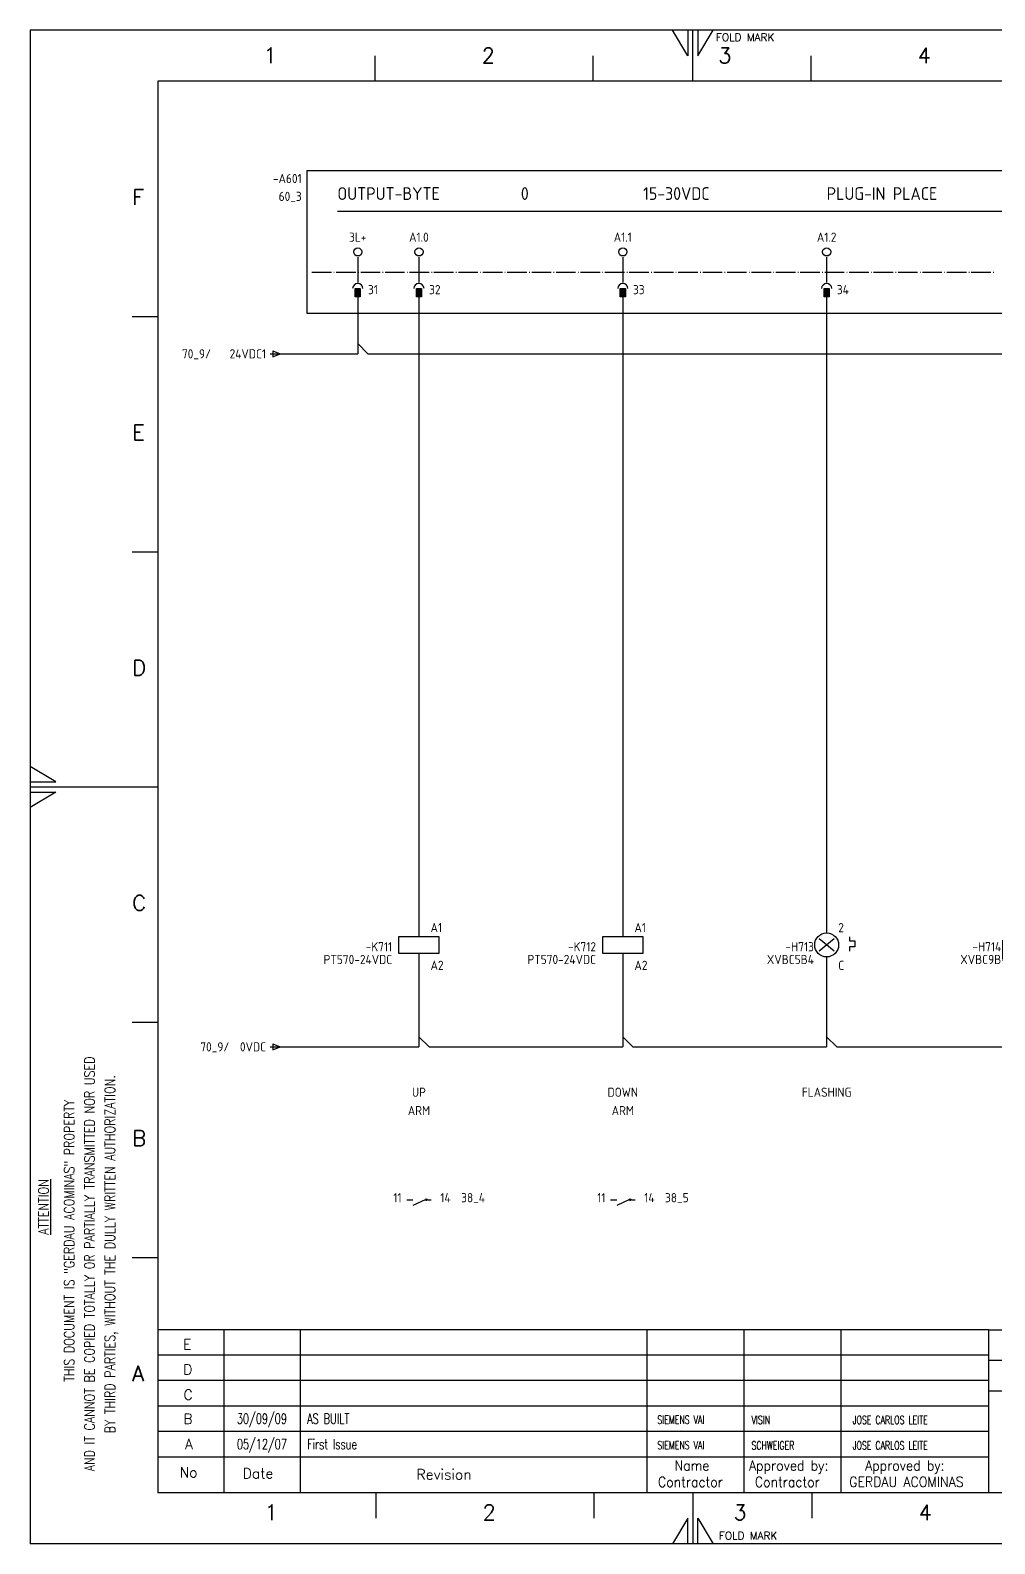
# Model space of a CAD drawing. Extents: x 520 to 940, y 6 to 303.
# Drawn here: x 520.2 to 709.4, y 6.5 to 303.5 of the extents above; entities that cross this region are included whole.
import ezdxf
from ezdxf.enums import TextEntityAlignment as Align

# ---------------------------------------------------------------- set-up
doc = ezdxf.new("R2010")
doc.units = 0
doc.header["$LTSCALE"] = 25
doc.header["$MEASUREMENT"] = 0
doc.linetypes.add('EPLANLINE7', pattern=[0])
doc.layers.get('0').update_dxf_attribs({"linetype": 'CONTINUOUS'})
for name, color, linetype in [('AUTOCONNECTING', 2, 'CONTINUOUS'), ('DESIG_', 3, 'CONTINUOUS'), ('FORM_1', 7, 'CONTINUOUS'), ('FORM_2', 4, 'CONTINUOUS'), ('FORM_3', 6, 'CONTINUOUS'), ('FORM_4', 1, 'CONTINUOUS'), ('MORSETTI', 7, 'CONTINUOUS'), ('RIF_', 7, 'CONTINUOUS'), ('SEF', 5, 'CONTINUOUS'), ('SIMBOLO', 4, 'CONTINUOUS'), ('TABELLA', 7, 'CONTINUOUS'), ('TESTI', 7, 'CONTINUOUS'), ('TESTO', 5, 'CONTINUOUS')]:
    doc.layers.add(name, color=color, linetype=linetype)
doc.styles.add('ROMANS', font='romans.shx', dxfattribs={"width": 0.7, "oblique": 10, "height": 4})
doc.styles.get("Standard").update_dxf_attribs({"font": 'isocp.shx'})

# ---------------------------------------------------------------- blocks, each defined once
blk = doc.blocks.new('Format A3')
at = {"layer": 'FORM_1'}
for p, q in [((0, 297), (0, 0)), ((420, 297), (0, 297)), ((129, 292), (126, 297)), ((129, 297), (129, 292)), ((130, 287), (130, 297)), ((131, 297), (131, 292)), ((131, 292), (134, 297)), ((67.59, 292), (67.59, 287)), ((110.37, 292), (110.37, 287)), ((153.15, 292), (153.15, 287)), ((20, 240.83), (25, 240.83)), ((20, 194.66), (25, 194.66)), ((5, 149.5), (0, 152.5)), ((0, 149.5), (5, 149.5)), ((0, 148.5), (25, 148.5)), ((0, 147.5), (5, 147.5)), ((5, 147.5), (0, 144.5)), ((20, 102.33), (25, 102.33)), ((20, 56.17), (25, 56.17)), ((37.97, 42), (37.97, 17)), ((52.97, 42), (52.97, 17)), ((120.99, 42), (120.99, 17)), ((140, 42), (140, 17)), ((159.01, 42), (159.01, 17)), ((188.01, 37), (25, 37)), ((188.01, 36), (298, 36)), ((188.01, 32), (25, 32)), ((188.01, 27), (25, 27)), ((188.01, 22), (25, 22)), ((67.78, 10), (67.78, 5)), ((110.55, 10), (110.55, 5)), ((130, 10), (130, 0)), ((153.33, 10), (153.33, 5)), ((129, 5), (126, 0)), ((129, 0), (129, 5)), ((131, 0), (131, 5)), ((131, 5), (134, 0)), ((420, 0), (0, 0))]:
    blk.add_line(p, q, dxfattribs=at)
at = {"layer": 'FORM_3'}
for p, q in [((25, 287), (25, 10)), ((410, 287), (25, 287)), ((410, 10), (25, 10))]:
    blk.add_line(p, q, dxfattribs=at)
at = {"layer": 'FORM_4'}
for p, q in [((188.01, 42), (25, 42)), ((188.01, 42), (188.01, 10)), ((188.01, 42), (410, 42)), ((188.01, 30), (298, 30)), ((188.01, 17), (25, 17)), ((37.97, 17), (37.97, 10)), ((52.97, 17), (52.97, 10)), ((120.99, 17), (120.99, 10)), ((140, 17), (140, 10)), ((159.01, 17), (159.01, 10))]:
    blk.add_line(p, q, dxfattribs=at)
at = {"layer": 'FORM_1', "style": 'ROMANS'}
for p in [(134.55, 294.88), (135.13, 0.84)]:
    blk.add_text('FOLD MARK', height=1.5, dxfattribs=at).set_placement(p)
at = {"layer": 'FORM_2', "style": 'ROMANS', "width": 0.8}
for s, p in [('AND IT CANNOT BE COPIED TOTALLY OR PARTIALLY TRANSMITTED NOR USED', (12.63, 14.2)), ('BY THIRD PARTIES, WITHOUT THE DULLY WRITTEN AUTHORIZATION.', (16.63, 21.66)), ('THIS DOCUMENT IS "GERDAU ACOMINAS" PROPERTY', (8.63, 31.78)), ('%%UATTENTION', (3.61, 60.63))]:
    blk.add_text(s, height=2, rotation=90, dxfattribs=at).set_placement(p)
at = {"layer": 'FORM_2', "style": 'ROMANS'}
for s, p in [('E', (30, 38.12)), ('D', (30, 33.18)), ('C', (30.07, 28.24)), ('B', (30.02, 23.5)), ('A', (30.36, 18.57)), ('No', (29.31, 13.01)), ('Date', (41.68, 12.8)), ('Revision', (75.79, 12.6))]:
    blk.add_text(s, height=2, dxfattribs=at).set_placement(p)
at = {"layer": 'FORM_2', "style": 'ROMANS', "width": 0.9}
for s, p in [('Name', (126.4, 14.35)), ('Approved by:', (141.02, 14.35)), ('Approved by:', (163.81, 14.35)), ('Contractor ', (123.16, 11.12)), ('Contractor ', (142.17, 11.12)), ('GERDAU ACOMINAS', (160.68, 11.14))]:
    blk.add_text(s, height=2, dxfattribs=at).set_placement(p)
at = {"layer": 'FORM_2', "style": 'ROMANS', "flags": 4}
for tag, p in [('21', (189.91, 37.18)), ('18', (189.91, 30.89))]:
    blk.add_attdef(tag, p, '', height=2, dxfattribs=at)
at = {"layer": 'FORM_2', "color": 4, "style": 'ROMANS', "width": 0.8, "flags": 4}
for tag, p in [('22', (251.5, 37)), ('19', (251.5, 30.8)), ('24', (278.73, 22.67))]:
    blk.add_attdef(tag, p, '', height=2, dxfattribs=at)
at = {"layer": 'FORM_2', "style": 'ROMANS', "flags": 4}
for tag, p, height, width in [('23', (276.41, 37.01), 2, 0.8), ('20', (276.22, 30.68), 2, 0.8), ('14', (248.25, 23), 1.5, 0.9), ('15', (264.49, 22.98), 1.5, 0.8), ('16', (248.25, 13), 1.5, 0.9), ('17', (264.49, 12.98), 1.5, 0.8)]:
    blk.add_attdef(tag, p, '', height=height, dxfattribs=dict(at, width=width))
at = {"layer": 'FORM_4', "style": 'ROMANS'}
for s, p in [('1', (45.81, 290.56)), ('2', (88.59, 290.56)), ('3', (135, 290.56)), ('4', (174.14, 290.56)), ('F', (20.01, 262.73)), ('E', (20.01, 216.57)), ('D', (20.01, 170.4)), ('C', (20.01, 124.24)), ('B', (20.01, 78.07)), ('A', (20.01, 31.9)), ('1', (45.99, 4.65)), ('2', (88.77, 4.65)), ('3', (137.98, 4.65)), ('4', (174.32, 4.65))]:
    blk.add_text(s, height=3, dxfattribs=at).set_placement(p)
at = {"layer": 'FORM_4', "color": 1, "style": 'ROMANS', "oblique": 10, "width": 0.8, "flags": 4}
for tag, p in [('11', (300.77, 34.39)), ('12', (300.77, 29.5)), ('13', (300.77, 24.62))]:
    blk.add_attdef(tag, p, '', height=2.5, dxfattribs=at)
at = {"layer": 'FORM_4', "color": 1, "style": 'ROMANS', "flags": 2}
blk.add_attdef('25', (279.66, 12.25), '', height=5, dxfattribs=at)
at = {"layer": 'FORM_4', "style": 'ROMANS', "width": 1.25, "flags": 4}
for tag, p in [('1', (303.88, 13.92)), ('3', (312.28, 13.92)), ('5', (324.88, 13.92)), ('7', (346.28, 13.92)), ('10', (395.28, 13.92))]:
    blk.add_attdef(tag, p, '', height=3.5, dxfattribs=at)
for tag, p in [('2', (310.18, 13.92)), ('4', (322.78, 13.92)), ('6', (339.78, 13.92)), ('9', (387.98, 13.92))]:
    blk.add_attdef(tag, text='', height=3.5, dxfattribs=at).set_placement(p, align=Align.CENTER)
at = {"layer": 'FORM_4', "color": 1, "style": 'ROMANS', "width": 1.25, "flags": 4}
blk.add_attdef('8', (368.28, 13.92), '', height=3.5, dxfattribs=at)
blk = doc.blocks.new('SO284')
at = {"layer": 'TESTI', "color": 2, "linetype": 'EPLANLINE7'}
for p, q in [((-1.175, 0), (0.675, 0)), ((-0.675, 0.575), (0.8, 0)), ((-0.675, 0.575), (-0.675, -0.575)), ((-0.675, -0.575), (0.8, 0))]:
    blk.add_line(p, q, dxfattribs=at)
blk = doc.blocks.new('SO304')
at = {"layer": 'TESTI', "color": 2, "linetype": 'EPLANLINE7'}
blk.add_line((0, 3), (0, 0), dxfattribs=at)
blk.add_circle((0, 4), 0.8, dxfattribs=at)
blk = doc.blocks.new('31_0_IEC_WUPI')
at = {"layer": 'TESTI', "color": 3, "linetype": 'EPLANLINE7'}
for p, q in [((0, 4), (0, 2)), ((-0.5, 0.8), (0.5, 0.8)), ((-0.5, -0.8), (-0.5, 0.8)), ((0.5, 0.8), (0.5, -0.8)), ((0.5, -0.8), (-0.5, -0.8))]:
    blk.add_line(p, q, dxfattribs=at)
blk.add_arc((0, 0.8), 1, 0, 180, dxfattribs=at)
blk.add_solid([(-0.5, -0.8), (0.5, -0.8), (-0.5, 0.8), (0.5, 0.8)], dxfattribs=at)
blk = doc.blocks.new('SO264')
at = {"layer": 'TESTI', "color": 2, "linetype": 'EPLANLINE7'}
for p, q in [((-2, 0), (0, 0)), ((0, 2), (0, 0)), ((0, 2), (2, 0))]:
    blk.add_line(p, q, dxfattribs=at)
blk = doc.blocks.new('20_0_IEC_WUPI')
at = {"layer": 'TESTI', "color": 3, "linetype": 'EPLANLINE7'}
for p, q in [((0, 4), (0, 1.6)), ((0, 1.6), (-4, 1.6)), ((-4, 1.6), (-4, -1.6)), ((4, 1.6), (0, 1.6)), ((4, -1.6), (4, 1.6)), ((-4, -1.6), (4, -1.6)), ((0, -1.6), (0, -4))]:
    blk.add_line(p, q, dxfattribs=at)
blk = doc.blocks.new('176_0_IEC_WUPI')
at = {"layer": 'TESTI', "color": 3, "linetype": 'EPLANLINE7'}
for p, q in [((0, 4), (0, 2.4)), ((1.5, 1.2), (-1.5, -1.2)), ((1.5, -1.2), (-1.5, 1.2)), ((4.5, 1.6), (4.5, 0.8)), ((4.5, 0.8), (5.5, 0.8)), ((5.5, 0.8), (5.5, -0.4)), ((0, -2.4), (0, -4)), ((5.5, -0.4), (4.5, -0.4)), ((4.5, -0.4), (4.5, -1.2))]:
    blk.add_line(p, q, dxfattribs=at)
blk.add_circle((0, 0), 2.35, dxfattribs=at)
blk = doc.blocks.new('118_0_IEC_WUPI')
at = {"layer": 'TESTI', "color": 3, "linetype": 'EPLANLINE7'}
for p, q in [((0, 4), (0, 1.2)), ((-5.5, 2.8), (-5.5, -2.8)), ((0, 1.2), (-2.8, 1.2)), ((0, -1.2), (-2.8, -1.2)), ((0, -1.2), (0, -4))]:
    blk.add_line(p, q, dxfattribs=at)
blk.add_arc((-5.5, 0), 3, 270, 90, dxfattribs=at)

msp = doc.modelspace()

# ---------------------------------------------------------------- linework, layer by layer
at = {"layer": 'AUTOCONNECTING', "color": 2, "linetype": 'EPLANLINE7'}
for p, q in [((584.43, 255.96), (584.43, 255.96)), ((596.43, 255.96), (596.43, 255.96)), ((636.43, 255.96), (636.43, 255.96)), ((676.43, 255.96), (676.43, 255.96)), ((584.43, 251.96), (584.43, 241.96)), ((596.43, 251.96), (596.43, 127.96)), ((636.43, 251.96), (636.43, 127.96)), ((676.43, 251.96), (676.43, 127.96)), ((568.43, 239.96), (582.43, 239.96)), ((586.43, 239.96), (904.43, 239.96)), ((596.43, 119.96), (596.43, 105.96)), ((636.43, 119.96), (636.43, 105.96)), ((676.43, 119.96), (676.43, 105.96)), ((568.43, 103.96), (594.43, 103.96)), ((598.43, 103.96), (634.43, 103.96)), ((638.43, 103.96), (674.43, 103.96)), ((678.43, 103.96), (714.43, 103.96))]:
    msp.add_line(p, q, dxfattribs=at)
at = {"layer": 'SIMBOLO', "color": 1, "linetype": 'EPLANLINE7'}
for p, q in [((574.43, 275.96), (574.43, 247.96)), ((574.43, 275.96), (898.43, 275.96)), ((574.43, 247.96), (898.43, 247.96))]:
    msp.add_line(p, q, dxfattribs=at)
at = {"layer": 'TABELLA', "color": 1, "linetype": 'EPLANLINE7'}
for p, q in [((594.03, 73.96), (595.23, 73.96)), ((597.63, 73.96), (595.23, 72.83)), ((598.11, 73.96), (598.83, 73.96)), ((634.03, 73.96), (635.23, 73.96)), ((637.63, 73.96), (635.23, 72.83)), ((638.11, 73.96), (638.83, 73.96))]:
    msp.add_line(p, q, dxfattribs=at)
for centre in [(597.88, 73.96), (637.88, 73.96)]:
    msp.add_circle(centre, 0.175, dxfattribs=at)
at = {"layer": 'TESTI', "color": 0, "linetype": 'EPLANLINE7'}
msp.add_line((580.43, 267.96), (892.43, 267.96), dxfattribs=at)
at = {"layer": 'TESTI', "color": 1, "linetype": 'EPLANLINE7'}
for p, q in [((575.43, 255.96), (579.26, 255.96)), ((579.73, 255.96), (579.83, 255.96)), ((580.21, 255.96), (584.06, 255.96)), ((584.53, 255.96), (584.63, 255.96)), ((585.01, 255.96), (588.83, 255.96)), ((589.31, 255.96), (589.41, 255.96)), ((589.81, 255.96), (593.63, 255.96)), ((594.11, 255.96), (594.21, 255.96)), ((594.58, 255.96), (598.43, 255.96)), ((598.91, 255.96), (599.01, 255.96)), ((599.38, 255.96), (603.21, 255.96)), ((603.68, 255.96), (603.78, 255.96)), ((604.18, 255.96), (608.01, 255.96)), ((608.48, 255.96), (608.58, 255.96)), ((608.96, 255.96), (612.81, 255.96)), ((613.28, 255.96), (613.38, 255.96)), ((613.76, 255.96), (617.58, 255.96)), ((618.08, 255.96), (618.16, 255.96)), ((618.56, 255.96), (622.38, 255.96)), ((622.86, 255.96), (622.96, 255.96)), ((623.33, 255.96), (627.18, 255.96)), ((627.66, 255.96), (627.76, 255.96)), ((628.13, 255.96), (631.96, 255.96)), ((632.46, 255.96), (632.53, 255.96)), ((632.93, 255.96), (636.76, 255.96)), ((637.23, 255.96), (637.33, 255.96)), ((637.71, 255.96), (641.56, 255.96)), ((642.03, 255.96), (642.13, 255.96)), ((642.51, 255.96), (646.36, 255.96)), ((646.83, 255.96), (646.93, 255.96)), ((647.31, 255.96), (651.13, 255.96)), ((651.61, 255.96), (651.71, 255.96)), ((652.11, 255.96), (655.93, 255.96)), ((656.41, 255.96), (656.51, 255.96)), ((656.88, 255.96), (660.73, 255.96)), ((661.21, 255.96), (661.31, 255.96)), ((661.68, 255.96), (665.51, 255.96)), ((665.98, 255.96), (666.08, 255.96)), ((666.48, 255.96), (670.31, 255.96)), ((670.78, 255.96), (670.88, 255.96)), ((671.26, 255.96), (675.11, 255.96)), ((675.58, 255.96), (675.68, 255.96)), ((676.06, 255.96), (679.88, 255.96)), ((680.38, 255.96), (680.46, 255.96)), ((680.86, 255.96), (684.68, 255.96)), ((685.16, 255.96), (685.26, 255.96)), ((685.63, 255.96), (689.48, 255.96)), ((689.96, 255.96), (690.06, 255.96)), ((690.43, 255.96), (694.26, 255.96)), ((694.76, 255.96), (694.83, 255.96)), ((695.23, 255.96), (699.06, 255.96)), ((699.53, 255.96), (699.63, 255.96)), ((700.01, 255.96), (703.86, 255.96)), ((704.33, 255.96), (704.43, 255.96)), ((704.81, 255.96), (708.63, 255.96)), ((709.13, 255.96), (709.21, 255.96))]:
    msp.add_line(p, q, dxfattribs=at)

# ---------------------------------------------------------------- block references
msp.add_blockref('Format A3', (520.17, 6.46))
at = {"layer": 'SIMBOLO'}
for name, p in [('SO304', (584.43, 255.96)), ('SO304', (596.43, 255.96)), ('SO304', (636.43, 255.96)), ('SO304', (676.43, 255.96)), ('SO264', (584.43, 239.96)), ('SO284', (568.43, 239.96)), ('SO284', (568.43, 103.96)), ('SO264', (596.43, 103.96)), ('SO264', (636.43, 103.96)), ('SO264', (676.43, 103.96))]:
    msp.add_blockref(name, p, dxfattribs=at)
ref = msp.add_blockref('31_0_IEC_WUPI', (584.43, 251.96), dxfattribs=at)
ref.add_attrib('DESIGN._1', '31', (586.43, 251.66), dxfattribs={"layer": 'MORSETTI', "color": 2, "height": 1.8, "width": 1.000667, "flags": 2})
ref = msp.add_blockref('31_0_IEC_WUPI', (596.43, 251.96), dxfattribs=at)
ref.add_attrib('DESIGN._1', '32', (598.43, 251.66), dxfattribs={"layer": 'MORSETTI', "color": 2, "height": 1.8, "width": 1.000667, "flags": 2})
ref = msp.add_blockref('31_0_IEC_WUPI', (636.43, 251.96), dxfattribs=at)
ref.add_attrib('DESIGN._1', '33', (638.43, 251.66), dxfattribs={"layer": 'MORSETTI', "color": 2, "height": 1.8, "width": 1.000667, "flags": 2})
ref = msp.add_blockref('31_0_IEC_WUPI', (676.43, 251.96), dxfattribs=at)
ref.add_attrib('DESIGN._1', '34', (678.43, 251.66), dxfattribs={"layer": 'MORSETTI', "color": 2, "height": 1.8, "width": 1.000667, "flags": 2})
ref = msp.add_blockref('20_0_IEC_WUPI', (596.43, 123.96), dxfattribs=at)
ref.add_attrib('SEF_1', '-K711', dxfattribs={"layer": 'SEF', "color": 2, "height": 1.8, "width": 1.000667, "flags": 2}).set_placement((591.18, 122.71), align=Align.RIGHT)
ref.add_attrib('DESIGN._1', 'A1', (598.71, 126.46), dxfattribs={"layer": 'DESIG_', "color": 2, "height": 1.8, "width": 1.000667, "flags": 2})
ref.add_attrib('DESIGN._2', 'A2', (598.71, 119.06), dxfattribs={"layer": 'DESIG_', "color": 2, "height": 1.8, "width": 1.000667, "flags": 2})
ref = msp.add_blockref('20_0_IEC_WUPI', (636.43, 123.96), dxfattribs=at)
ref.add_attrib('SEF_1', '-K712', dxfattribs={"layer": 'SEF', "color": 2, "height": 1.8, "width": 1.000667, "flags": 2}).set_placement((631.18, 122.71), align=Align.RIGHT)
ref.add_attrib('DESIGN._1', 'A1', (638.71, 126.46), dxfattribs={"layer": 'DESIG_', "color": 2, "height": 1.8, "width": 1.000667, "flags": 2})
ref.add_attrib('DESIGN._2', 'A2', (638.71, 119.06), dxfattribs={"layer": 'DESIG_', "color": 2, "height": 1.8, "width": 1.000667, "flags": 2})
ref = msp.add_blockref('176_0_IEC_WUPI', (676.43, 123.96), dxfattribs=at)
ref.add_attrib('SEF_1', '-H713', dxfattribs={"layer": 'SEF', "color": 2, "height": 1.8, "width": 1.000667, "flags": 2}).set_placement((673.93, 122.71), align=Align.RIGHT)
ref.add_attrib('DESIGN._1', '2', (678.71, 126.46), dxfattribs={"layer": 'DESIG_', "color": 2, "height": 1.8, "width": 1.000667, "flags": 2})
ref.add_attrib('DESIGN._2', 'C', (678.71, 119.06), dxfattribs={"layer": 'DESIG_', "color": 2, "height": 1.8, "width": 1.000667, "flags": 2})
ref = msp.add_blockref('118_0_IEC_WUPI', (716.43, 123.96), dxfattribs=at)
ref.add_attrib('SEF_1', '-H714', dxfattribs={"layer": 'SEF', "color": 2, "height": 1.8, "width": 1.000667, "flags": 2}).set_placement((710.68, 122.71), align=Align.RIGHT)
ref.add_attrib('DESIGN._1', '1', (718.71, 126.46), dxfattribs={"layer": 'DESIG_', "color": 2, "height": 1.8, "width": 1.000667, "flags": 2})
ref.add_attrib('DESIGN._2', 'C', (718.71, 119.06), dxfattribs={"layer": 'DESIG_', "color": 2, "height": 1.8, "width": 1.000667, "flags": 2})

# ---------------------------------------------------------------- texts
at = {"layer": 'FORM_2', "style": 'ROMANS', "width": 0.7}
for s, p in [('30/09/09', (565.62, 30.86)), ('05/12/07', (565.62, 25.86))]:
    msp.add_text(s, height=2, dxfattribs=at).set_placement(p, align=Align.MIDDLE)
for s, height, p in [('AS BUILT', 2, (574.5, 29.99)), ('SIEMENS VAI', 1.6, (643.21, 29.99)), ('VISIN', 1.6, (661.69, 29.95)), ('JOSE CARLOS LEITE', 1.6, (681.53, 29.95)), ('First Issue', 2, (574.5, 24.99)), ('SIEMENS VAI', 1.6, (643.21, 24.99)), ('SCHWEIGER', 1.6, (661.69, 24.95)), ('JOSE CARLOS LEITE', 1.6, (681.53, 24.95))]:
    msp.add_text(s, height=height, dxfattribs=at).set_placement(p)
at = {"layer": 'RIF_', "color": 2, "width": 1.000667}
for p in [(555.63, 239.06), (559.23, 103.06)]:
    msp.add_text('70_9/', height=1.8, dxfattribs=at).set_placement(p, align=Align.RIGHT)
at = {"layer": 'TABELLA', "color": 2, "width": 1.000667}
for p in [(593.03, 73.46), (633.03, 73.46)]:
    msp.add_text('11', height=1.8, dxfattribs=at).set_placement(p, align=Align.RIGHT)
for s, p in [('14  38_4', (600.63, 73.46)), ('14  38_5', (640.63, 73.46))]:
    msp.add_text(s, height=1.8, dxfattribs=at).set_placement(p)
at = {"layer": 'TESTI', "color": 2, "width": 1.000667}
for s, p in [('-A601', (573.43, 273.46)), ('60_3', (573.43, 269.96)), ('PT570-24VDC', (591.18, 120.21)), ('PT570-24VDC', (631.18, 120.21)), ('XVBC5B4', (673.93, 120.21)), ('XVBC9B', (710.68, 120.21))]:
    msp.add_text(s, height=1.8, dxfattribs=at).set_placement(p, align=Align.RIGHT)
at = {"layer": 'TESTO', "color": 3, "width": 1.0032}
for s, p in [('OUTPUT-BYTE', (580.43, 270.16)), ('0', (616.43, 270.16)), ('15-30VDC', (640.43, 270.16)), ('PLUG-IN PLACE', (676.43, 270.16))]:
    msp.add_text(s, height=2.5, dxfattribs=at).set_placement(p)
at = {"layer": 'TESTO', "color": 2, "width": 1.000667}
for s, p in [('3L+', (584.43, 261.96)), ('A1.0', (596.43, 261.96)), ('A1.1', (636.43, 261.96)), ('A1.2', (676.43, 261.96)), ('UP', (596.43, 94.16)), ('DOWN', (636.43, 94.16)), ('FLASHING', (676.43, 94.16)), ('ARM', (596.43, 90.56)), ('ARM', (636.43, 90.56))]:
    msp.add_text(s, height=1.8, dxfattribs=at).set_placement(p, align=Align.CENTER)
for s, p in [('24VDC1', (566.43, 239.06)), ('0VDC', (566.43, 103.06))]:
    msp.add_text(s, height=1.8, dxfattribs=at).set_placement(p, align=Align.RIGHT)

doc.saveas('drawing.dxf')
